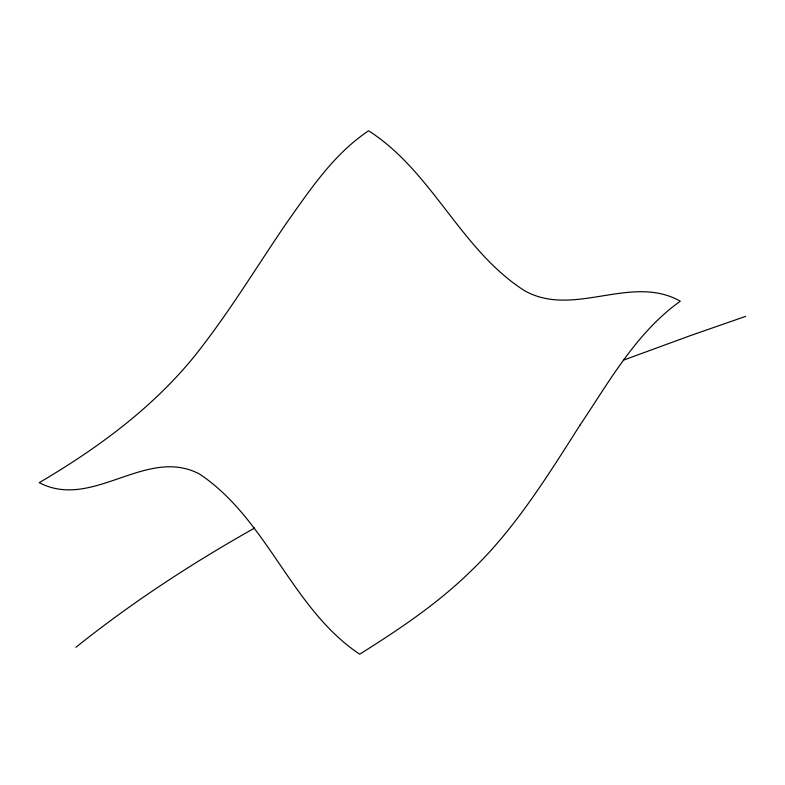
<?xml version="1.0" encoding="UTF-8"?>
<svg xmlns="http://www.w3.org/2000/svg" width="785" height="785" viewBox="0 0 785 785"><rect width="100%" height="100%" fill="white"/><g stroke="black" fill="none" stroke-linecap="round" stroke-linejoin="round"><path stroke-width="1.18" d="M75.9 647.291C131.88 602.478 192.129 563.198 254.585 528.05M623.408 360.168L690.427 335.597L745.75 316.335M580.095 424.999C547.165 476.642 514.607 529.541 469.891 572.049C436.931 604.165 398.505 629.825 359.687 654.209C291.421 608.64 267.734 519.562 199.469 473.993C146.108 445.978 92.61 510.662 39.25 482.657C101.353 446.096 160.474 402.303 203.923 344.046C233.508 305.326 258.805 263.623 286.26 223.421C310.075 189.774 333.723 154.027 368.597 130.791C432.417 171.591 460.628 249.836 524.449 290.636C573.776 318.474 630.954 273.366 680.291 301.204C636.38 332.516 609.611 381.117 580.095 424.999"/></g></svg>
